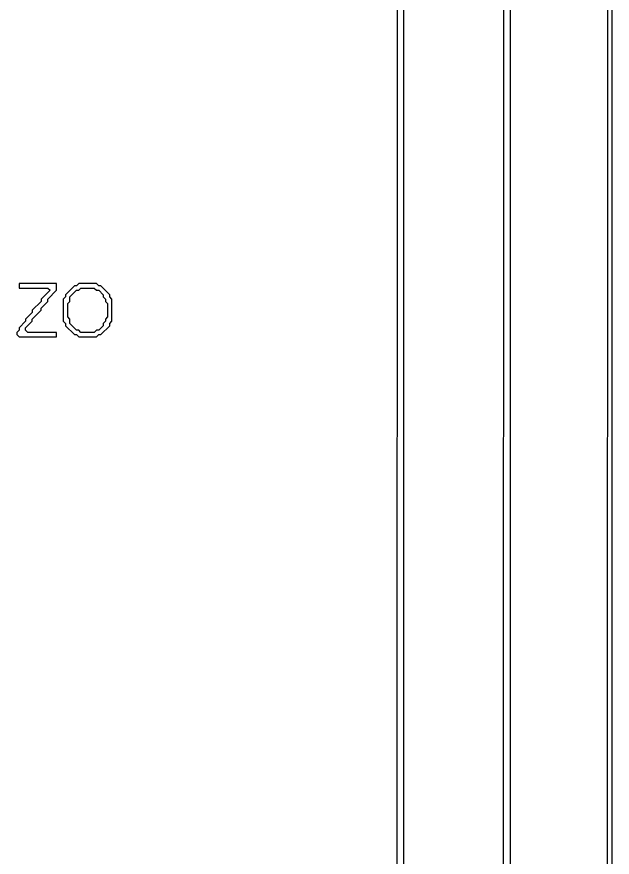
# Model space of a CAD drawing. Extents: x 17 to 323, y -435 to -5.
# Drawn here: x 295.8 to 322.7, y -97.4 to -59.45 of the extents above; entities that cross this region are included whole.
import ezdxf

# ---------------------------------------------------------------- set-up
doc = ezdxf.new("R2010")
doc.units = 0

msp = doc.modelspace()

# ---------------------------------------------------------------- linework, layer by layer
at = {"layer": 'CONTOURS'}
for p, q in [((322.7, -434.9), (322.7, -4.7)), ((322.5, -5.1), (322.4, -434.6)), ((317.8, -9.8), (317.7, -429.9)), ((318.1, -430.2), (318.1, -9.5)), ((313.2, -425.6), (313.3, -14.3)), ((313, -14.6), (312.9, -375)), ((295.9, -71.5), (295.9, -71.7)), ((297.6, -71.5), (295.9, -71.5)), ((295.9, -71.7), (297.2, -71.7)), ((297.2, -71.7), (297.3, -71.8)), ((297.6, -71.8), (297.6, -71.5)), ((298.4, -71.6), (298, -72)), ((298.5, -71.6), (298.4, -71.6)), ((298.6, -71.5), (298.5, -71.6)), ((299.4, -71.5), (298.6, -71.5)), ((298.6, -71.8), (298.7, -71.7)), ((298.7, -71.7), (299.3, -71.7)), ((299.3, -71.7), (299.4, -71.8)), ((299.5, -71.6), (299.4, -71.5)), ((299.6, -71.6), (299.5, -71.6)), ((300, -72), (299.6, -71.6)), ((297.3, -71.8), (296.9, -72.2)), ((297.2, -72.2), (297.6, -71.8)), ((298, -72.1), (297.9, -72.2)), ((298, -72), (298, -72.1)), ((298.2, -72.1), (298.5, -71.8)), ((298.2, -72.3), (298.2, -72.1)), ((298.5, -71.8), (298.6, -71.8)), ((299.4, -71.8), (299.5, -71.8)), ((299.5, -71.8), (299.7, -72)), ((299.7, -72), (299.7, -72.1)), ((299.7, -72.1), (299.8, -72.2)), ((300, -72.1), (300, -72)), ((300.1, -72.2), (300, -72.1)), ((296.9, -72.3), (296.5, -72.7)), ((296.9, -72.2), (296.9, -72.3)), ((296.9, -72.6), (297.2, -72.3)), ((297.2, -72.3), (297.2, -72.2)), ((297.9, -72.2), (297.9, -73.2)), ((298.1, -72.4), (298.2, -72.3)), ((298.1, -73), (298.1, -72.4)), ((299.8, -72.2), (299.8, -72.3)), ((299.8, -72.3), (299.9, -72.4)), ((299.9, -72.4), (299.9, -73)), ((300.1, -73.2), (300.1, -72.2)), ((296.5, -72.8), (296.2, -73.1)), ((296.5, -72.7), (296.5, -72.8)), ((296.5, -73.1), (296.9, -72.7)), ((296.9, -72.7), (296.9, -72.6)), ((296.2, -73.2), (295.9, -73.5)), ((296.2, -73.1), (296.2, -73.2)), ((296.2, -73.5), (296.5, -73.2)), ((296.5, -73.2), (296.5, -73.1)), ((297.9, -73.2), (298, -73.3)), ((298.2, -73.1), (298.1, -73)), ((298.2, -73.3), (298.2, -73.1)), ((299.8, -73.2), (299.7, -73.3)), ((299.9, -73), (299.8, -73.1)), ((299.8, -73.1), (299.8, -73.2)), ((300, -73.3), (300.1, -73.2)), ((295.9, -73.6), (295.8, -73.7)), ((295.9, -73.5), (295.9, -73.6)), ((296.2, -73.6), (296.2, -73.5)), ((296.3, -73.7), (296.2, -73.6)), ((298, -73.3), (298, -73.4)), ((298, -73.4), (298.4, -73.8)), ((298.5, -73.6), (298.2, -73.3)), ((298.6, -73.6), (298.5, -73.6)), ((298.7, -73.7), (298.6, -73.6)), ((299.4, -73.6), (299.3, -73.7)), ((299.5, -73.6), (299.4, -73.6)), ((299.7, -73.4), (299.5, -73.6)), ((299.6, -73.8), (300, -73.4)), ((299.7, -73.3), (299.7, -73.4)), ((300, -73.4), (300, -73.3)), ((295.8, -73.7), (295.8, -73.8)), ((295.8, -73.8), (295.9, -73.9)), ((295.9, -73.9), (297.6, -73.9)), ((297.6, -73.7), (296.3, -73.7)), ((297.6, -73.9), (297.6, -73.7)), ((298.4, -73.8), (298.5, -73.8)), ((298.5, -73.8), (298.6, -73.9)), ((298.6, -73.9), (299.4, -73.9)), ((299.3, -73.7), (298.7, -73.7)), ((299.4, -73.9), (299.5, -73.8)), ((299.5, -73.8), (299.6, -73.8))]:
    msp.add_line(p, q, dxfattribs=at)

doc.saveas('drawing.dxf')
